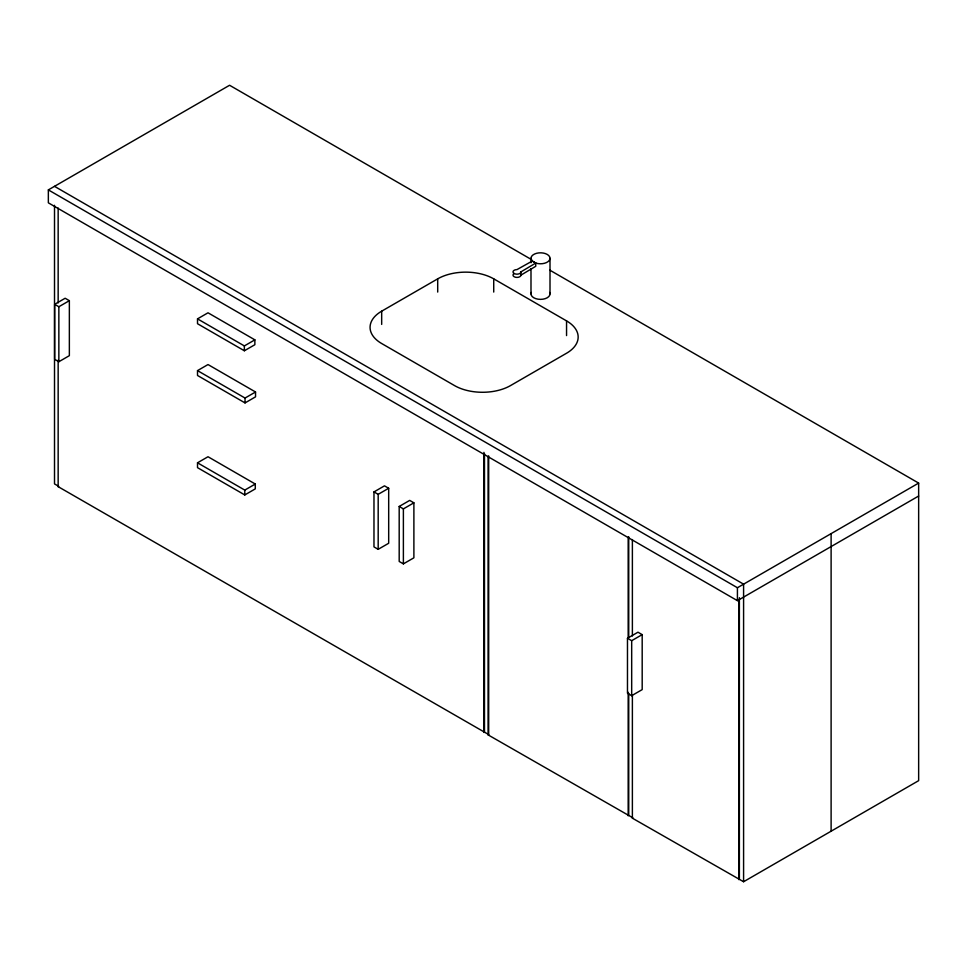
<?xml version="1.0" encoding="UTF-8"?>
<svg xmlns="http://www.w3.org/2000/svg" width="967" height="967" viewBox="0 0 967 967"><rect width="100%" height="100%" fill="white"/><g stroke="black" fill="none" stroke-linecap="round" stroke-linejoin="round"><path stroke-width="1.45" d="M520.935 271.884L535.754 263.06A9.513 5.488 0 0 0 549.86 259.253A9.513 5.488 0 0 0 538.849 252.895A9.513 5.488 0 0 0 532.273 261.042L516.97 269.6A3.965 2.285 0 0 0 513.018 271.884A3.965 2.285 0 0 0 516.97 274.169A3.965 2.285 0 0 0 520.935 271.884L520.935 275.124A3.965 2.285 0 0 1 515.459 277.239A3.965 2.285 0 0 1 514.166 273.504M520.935 275.124L535.754 266.288L535.754 263.06L532.273 261.042L535.754 263.06M918.65 496.035L737.422 600.664L48.35 202.828L48.35 189.895L229.578 85.265L531.62 259.639M54.648 304.315L65.152 298.247L69.358 300.677L69.358 355.663L58.854 361.731L54.648 359.301L54.648 304.315L58.854 306.744L69.358 300.677M197.51 318.868L208.014 312.8L254.865 339.852L254.865 344.711L244.361 350.767L197.51 323.715L197.51 318.868L244.361 345.92L254.865 339.852M197.51 370.615L208.014 364.559L255.542 391.998L255.542 396.845L245.038 402.913L197.51 375.474L197.51 370.615L245.038 398.053L255.542 391.998M58.153 360.159L58.153 486.655L58.709 486.328L54.515 483.911L54.515 205.294M381.675 311.181L437.7 278.847A39.611 22.87 0 0 1 493.726 278.847L566.553 320.887A39.611 22.87 0 0 1 566.553 353.233L510.528 385.579A39.611 22.87 0 0 1 454.514 385.579L381.675 343.527A39.611 22.87 0 0 1 381.675 311.181L381.675 324.416M197.51 462.806L208.014 456.738L255.288 484.032L255.288 488.879L244.784 494.947L197.51 467.653L197.51 462.806L244.784 490.1L255.288 484.032M373.975 491.913L384.479 485.845L388.686 488.275L388.686 543.261L378.182 549.316L373.975 546.899L373.975 491.913L378.182 494.33L388.686 488.275M399.19 506.466L409.694 500.398L413.888 502.828L413.888 557.814L403.384 563.87L399.19 561.452L399.19 506.466L403.384 508.884L413.888 502.828M627.474 638.268L637.978 632.2L642.185 634.63L642.185 689.616L631.681 695.672L627.474 693.254L627.474 638.268L631.681 640.686L642.185 634.63M58.153 486.655L488.686 734.569L488.686 455.965M48.35 189.895L737.422 587.731L918.65 483.089L918.65 780.659L743.587 881.735L632.382 818.179L632.382 694.693M488.117 456.291L488.117 734.896L488.686 734.569M488.117 734.896L632.938 817.852L632.382 818.179M549.921 270.216L918.65 483.089M54.515 186.341L743.587 584.165L743.587 881.735M831.112 533.627L831.112 831.197M739.38 597.691L739.38 879.305M738.824 599.516L738.824 879.632M737.422 587.731L737.422 600.664M632.382 539.574L632.382 635.96M631.681 640.686L631.681 695.672M628.731 536.83L628.731 637.724M628.731 693.448L628.731 815.435M628.175 537.144L628.175 638.051M628.175 692.263L628.175 815.761M566.553 320.887L566.553 335.585M550.005 258.298L550.005 293.883M530.992 258.298L530.992 262.746M530.992 268.681L530.992 293.883M493.726 278.847L493.726 292.07M484.479 453.535L484.479 732.152M483.923 452.363L483.923 732.466M437.7 278.847L437.7 292.07M403.384 508.884L403.384 563.87M378.182 494.33L378.182 549.316M245.038 398.053L245.038 402.913M244.784 490.1L244.784 494.947M244.361 345.92L244.361 350.767M58.854 306.744L58.854 361.731M58.153 208.05L58.153 302.925M549.691 292.457A9.513 5.488 0 0 1 540.505 299.371A9.513 5.488 0 0 1 531.318 292.457"/></g></svg>
